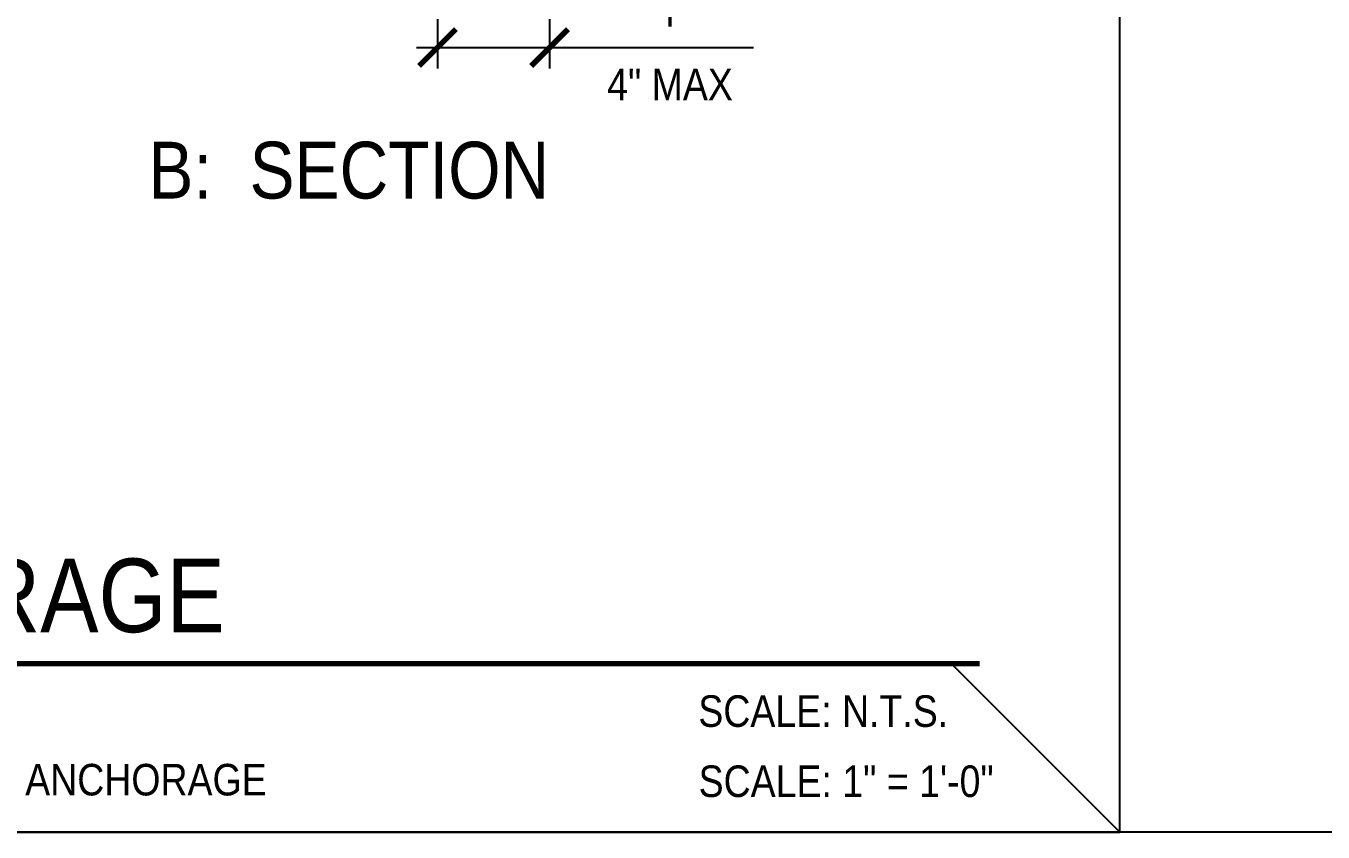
# Model space of a CAD drawing. Header units: inches. Extents: x -16404 to 14624, y -1591 to 16152.
# Drawn here: x -15091.6 to -15045.35, y 2880 to 2908.74 of the extents above; entities that cross this region are included whole.
import ezdxf
from ezdxf import colors
from ezdxf.entities.mleader import LeaderData, LeaderLine
from ezdxf.enums import TextEntityAlignment as Align
from ezdxf.math import Vec2, Vec3

# ---------------------------------------------------------------- set-up
doc = ezdxf.new("R2010")
doc.units = ezdxf.units.IN
doc.header["$LTSCALE"] = 24
doc.header["$MEASUREMENT"] = 0
doc.linetypes.add('DASHED2', pattern=[0.375, 0.25, -0.125])
doc.layers.get('0').update_dxf_attribs({"linetype": 'CONTINUOUS'})
doc.layers.get('DefPoints').update_dxf_attribs({"color": 251, "linetype": 'CONTINUOUS'})
doc.layers.add('DESIGNER COMMENTS', color=221, linetype='CONTINUOUS', plot=False)
doc.layers.add('S-ANNO-GRID-NONPLOT', color=251, linetype='CONTINUOUS', plot=False)
for name, color, linetype in [('S-ANNO-DIMS', 2, 'CONTINUOUS'), ('S-ANNO-NOTE', 4, 'CONTINUOUS'), ('S-TYP DETAIL BLOCKS', 1, 'CONTINUOUS')]:
    doc.layers.add(name, color=color, linetype=linetype)
doc.styles.add('Arial', font='arial.ttf', dxfattribs={"width": 0.85})
doc.dimstyles.new('DIM-12_Se', dxfattribs={"dimscale": 12, "dimtxt": 0.09375, "dimasz": 0.109375, "dimexe": 0.0625, "dimexo": 0.0625, "dimgap": 0.0625, "dimtad": 1, "dimdec": 4, "dimzin": 11, "dimdsep": 46, "dimlunit": 4, "dimtxsty": 'Arial', "dimblk": 'ARCHTICK', "dimcen": 0.125, "dimdle": 0.0625, "dimclrd": 256, "dimclre": 256, "dimclrt": 4, "dimadec": 0, "dimazin": 0, "dimtfac": 0.75, "dimtdec": 4, "dimtmove": 0, "dimatfit": 3, "dimfxl": 1, "dimfrac": 1, "dimtolj": 1, "dimtzin": 0, "dimarcsym": 0})

# ---------------------------------------------------------------- blocks, each defined once
blk = doc.blocks.new('*U290')
at = {"const_width": 0.188}
blk.add_lwpolyline([(4.5, 0), (82.209, 0)], dxfattribs=at)
at = {"style": 'Arial', "width": 0.85}
for tag, p in [('DWG_TITLE_1', (7.5, 6.188)), ('DWG_TITLE_2', (7.5, 2.438))]:
    blk.add_attdef(tag, text='', height=2.625, dxfattribs=at).set_placement(p, align=Align.MIDDLE_LEFT)
blk.add_attdef('#', text='', height=3, dxfattribs=at).set_placement((0, 0), align=Align.MIDDLE_CENTER)
blk.add_attdef('SCALE', text='', height=1.125, dxfattribs=at).set_placement((81.084, -1.125), align=Align.TOP_RIGHT)
blk = doc.blocks.new('Se_24x36_DETAILS_GRID')
for p, q in [((31.0697, 0), (31.0697, 7.6667)), ((23.3023, 0), (31.0697, 0))]:
    blk.add_line(p, q)
at = {"linetype": 'DASHED2', "ltscale": 0.5}
blk.add_line((31.0697, 0), (30.5697, 0.5), dxfattribs=at)
blk = doc.blocks.new('_Integral')
at = {"color": 0, "linetype": 'ByBlock', "lineweight": -2}
for centre, start, end in [((0.445, -0.091), 102, 168), ((-0.445, 0.091), 282, 348)]:
    blk.add_arc(centre, 0.454, start, end, dxfattribs=at)
blk = doc.blocks.new('_ARCHTICK')
at = {"color": 0, "linetype": 'ByBlock', "const_width": 0.15}
blk.add_lwpolyline([(-0.5, -0.5), (0.5, 0.5)], dxfattribs=at)
blk = doc.blocks.new('*D2409')
at = {"layer": 'DefPoints', "color": 0, "transparency": 16777216}
for p in [(62.875, 23.727), (66.875, 23.727), (66.875, 21.968)]:
    blk.add_point(p, dxfattribs=at)
at = {"layer": 'S-ANNO-DIMS', "lineweight": -2, "transparency": 16777216}
for p, q in [((62.875, 22.977), (62.875, 21.218)), ((66.875, 22.977), (66.875, 21.218)), ((62.125, 21.968), (66.875, 21.968)), ((66.875, 21.968), (74.145, 21.968))]:
    blk.add_line(p, q, dxfattribs=at)
at = {"layer": 'S-ANNO-DIMS', "lineweight": -2, "transparency": 16777216, "xscale": 1.3125, "yscale": 1.3125, "zscale": 1.3125, "rotation": 180}
blk.add_blockref('_ARCHTICK', (62.875, 21.968), dxfattribs=at)
at = {"layer": 'S-ANNO-DIMS', "lineweight": -2, "transparency": 16777216, "xscale": 1.3125, "yscale": 1.3125, "zscale": 1.3125}
blk.add_blockref('_ARCHTICK', (66.875, 21.968), dxfattribs=at)
at = {"layer": 'S-ANNO-DIMS', "color": 4, "transparency": 16777216, "char_height": 1.125, "attachment_point": 5, "style": 'Arial'}
for s, insert in [('\\A1;"T"', (71.166, 23.281)), ('\\A1;4" MAX', (71.166, 20.655))]:
    blk.add_mtext(s, dxfattribs=dict(at, insert=insert))
blk = doc.blocks.new('Se_OPENING IN CMU WALL')
at = {"layer": 'S-ANNO-NOTE'}
ml = blk.add_multileader_mtext('Standard', dxfattribs=at)
ml.set_content('CONCRETE FOUNDATION PER PLAN', color=4, style='Arial')
ml.set_leader_properties(color=2)
ml.set_arrow_properties(name='INTEGRAL')
ml.build(insert=Vec2(0, 0))
ml.multileader.update_dxf_attribs({"dogleg_length": 0.36, "arrow_head_size": 1.3125, "scale": 12})
ctx = ml.context
ctx.base_point, ctx.scale, ctx.char_height, ctx.arrow_head_size, ctx.landing_gap_size, ctx.plane_origin = Vec3(43.02596, 14.34052), 12, 1.125, 1.3125, 1.08, Vec3(-2.18083, 312.67534)
notes = []
notes.append((ctx, [(0, (1, 1, 0), (41.52596, 14.34052), (1, 0), 1.5, [(0, [(38.22384, 22.28357)], 0, [])])]))
ctx.mtext.insert, ctx.mtext.width, ctx.mtext.flow_direction = Vec3(44.10596, 14.90341), 8.7329545, 5
for ctx, leaders in notes:
    for number, flags, end, landing, length, lines in leaders:
        leader = LeaderData()
        leader.index, (leader.has_last_leader_line, leader.has_dogleg_vector, leader.attachment_direction) = number, flags
        leader.last_leader_point, leader.dogleg_vector, leader.dogleg_length = Vec3(end), Vec3(landing), length
        for number, points, colour, breaks in lines:
            line = LeaderLine()
            line.index, line.vertices, line.color, line.breaks = number, Vec3.list(points), colors.encode_raw_color(colour), breaks
            leader.lines.append(line)
        ctx.leaders.append(leader)
blk = doc.blocks.new('Se_MASONRY FINISH ANCHORAGE')
at = {"layer": 'DESIGNER COMMENTS', "char_height": 1.125, "style": 'Arial'}
for s, insert, width, attachment_point in [('\\A1;BLOCK NAME: Se_MASONRY FINISH ANCHORAGE ', (40.60455, -4.29464), 32.3039299, 5), ('\\A1;SCALE: 1{\\H1x;" = 1\'-0"}', (82.7091, -3.625), 19.68745, 3)]:
    blk.add_mtext(s, dxfattribs=dict(at, insert=insert, width=width, attachment_point=attachment_point))
at = {"layer": 'S-ANNO-NOTE', "color": 6, "insert": (59.71599, 16.55747), "char_height": 2.025, "width": 14.1190017, "attachment_point": 8, "style": 'Arial'}
blk.add_mtext('B:  SECTION', dxfattribs=at)
at = {"layer": 'S-ANNO-DIMS'}
dim = blk.add_linear_dim(base=(66.87474, 21.96824), p1=(62.87474, 23.72697), p2=(66.87474, 23.72697), text='"T"\\X<> MAX', dimstyle='DIM-12_Se', dxfattribs=at)
dim.commit()
dim.dimension.update_dxf_attribs({"geometry": '*D2409', "text_midpoint": (71.1661, 21.96824)})

msp = doc.modelspace()

# ---------------------------------------------------------------- block references
at = {"layer": 'S-ANNO-GRID-NONPLOT', "xscale": 12, "yscale": 12, "zscale": 12}
msp.add_blockref('Se_24x36_DETAILS_GRID', (-15425.43172, 2880), dxfattribs=at)
at = {"layer": 'S-ANNO-NOTE'}
ref = msp.add_blockref('*U290', (-15139.80442, 2886), dxfattribs=at)
ref.add_attrib('DWG_TITLE_2', 'MASONRY FINISH ANCHORAGE ', dxfattribs={"layer": '0', "height": 2.625, "style": 'Arial', "width": 0.85}).set_placement((-15132.30442, 2888.4375), align=Align.MIDDLE_LEFT)
ref.add_attrib('SCALE', 'SCALE: N.T.S.', dxfattribs={"layer": '0', "height": 1.125, "style": 'Arial', "width": 0.85}).set_placement((-15058.72032, 2884.875), align=Align.TOP_RIGHT)

# ---------------------------------------------------------------- next in the draw order: block references
at = {"layer": 'S-TYP DETAIL BLOCKS'}
msp.add_blockref('Se_OPENING IN CMU WALL', (-15233.01352, 2886), dxfattribs=at)

# ---------------------------------------------------------------- next in the draw order: linework, layer by layer
at = {"layer": 'S-ANNO-GRID-NONPLOT'}
msp.add_lwpolyline([(-13183.31796, 2880), (-15798.26811, 2880), (-15798.26811, 4440), (-13183.31796, 4440)], close=True, dxfattribs=at)

# ---------------------------------------------------------------- next in the draw order: block references
at = {"layer": 'S-TYP DETAIL BLOCKS'}
msp.add_blockref('Se_MASONRY FINISH ANCHORAGE', (-15139.80442, 2886), dxfattribs=at)

doc.saveas('drawing.dxf')
